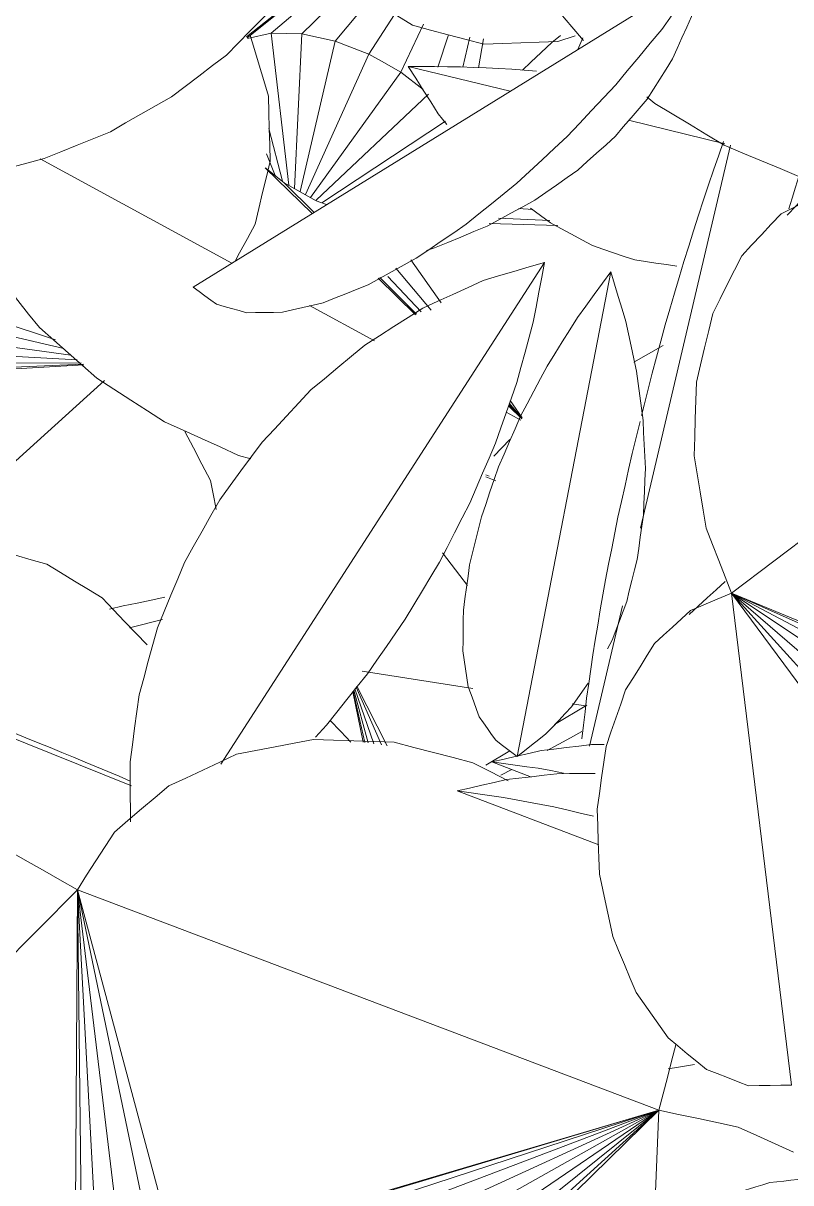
# Model space of a CAD drawing. Header units: metres. Extents: x -18.34 to -13.25, y -25.49 to -16.26.
# Drawn here: x -17.2893 to -17.2317, y -16.8229 to -16.736 of the extents above; entities that cross this region are included whole.
import ezdxf

# ---------------------------------------------------------------- set-up
doc = ezdxf.new("R2010")
doc.units = ezdxf.units.M
doc.layers.add('Importações nas famílias', color=7, linetype='Continuous', lineweight=5)
doc.layers.add('Vegetação', color=7, linetype='Continuous', lineweight=5)

# ---------------------------------------------------------------- blocks, each defined once
blk = doc.blocks.new('Planta_pergolado_12200 - plantas pergolado_skp_Component_17-V587-Pavimento 02 - Executivo')
at = {"layer": 'Importações nas famílias', "color": 9}
for p, q in [((0.190477, 0.153751), (0.183176, 0.146595)), ((0.190776, 0.1535), (0.183888, 0.146441)), ((0.191478, 0.153089), (0.187715, 0.148864)), ((0.186016, 0.146955), (0.183942, 0.146452)), ((0.208264, 0.135225), (0.212982, 0.133679)), ((0.208405, 0.13424), (0.213592, 0.13304)), ((0.214141, 0.13253), (0.20854, 0.133293)), ((0.214612, 0.132176), (0.208521, 0.132505)), ((0.215099, 0.131809), (0.208377, 0.131423)), ((0.208405, 0.131561), (0.215046, 0.131849)), ((0.208479, 0.131919), (0.214895, 0.131962)), ((0.202697, 0.118003), (0.21666, 0.130635))]:
    blk.add_line(p, q, dxfattribs=at)
at = {"layer": 'Importações nas famílias', "color": 9, "flags": 128}
for points in [[(0.228944, 0.15195), (0.228598, 0.153115), (0.228252, 0.154281), (0.227906, 0.155447), (0.22756, 0.156612)], [(0.229075, 0.147086), (0.229042, 0.148302), (0.22901, 0.149518), (0.228977, 0.150734), (0.228944, 0.15195)], [(0.227946, 0.142352), (0.228228, 0.143536), (0.22851, 0.144719), (0.228793, 0.145902), (0.229075, 0.147086)], [(0.226445, 0.139576), (0.226789, 0.140212), (0.227367, 0.141282), (0.227946, 0.142352)], [(0.224608, 0.123122), (0.223964, 0.124349), (0.223321, 0.125577), (0.222677, 0.126804)], [(0.225022, 0.120963), (0.224869, 0.12176), (0.224608, 0.123122)]]:
    blk.add_lwpolyline(points, dxfattribs=at)
blk = doc.blocks.new('Planta_pergolado_12200 - plantas pergolado_skp_Component_16-V588-Pavimento 02 - Executivo')
blk.add_blockref('Planta_pergolado_12200 - plantas pergolado_skp_Component_17-V587-Pavimento 02 - Executivo', (0, 0))
blk = doc.blocks.new('Planta_pergolado_12200 - plantas pergolado_skp_Component_17-V605-Pavimento 02 - Executivo')
at = {"layer": 'Importações nas famílias', "color": 9}
blk.add_line((0.250638, 0.156038), (0.251949, 0.156485), dxfattribs=at)
at = {"layer": 'Importações nas famílias', "color": 9, "flags": 128}
for points in [[(0.235033, 0.160178), (0.236212, 0.159451), (0.237391, 0.158723), (0.23857, 0.157995), (0.239749, 0.157267)], [(0.239749, 0.157267), (0.241088, 0.156912), (0.242426, 0.156557), (0.243765, 0.156202), (0.245103, 0.155847)], [(0.245103, 0.155847), (0.246487, 0.155895), (0.247871, 0.155942), (0.249255, 0.15599), (0.250638, 0.156038)]]:
    blk.add_lwpolyline(points, dxfattribs=at)
blk = doc.blocks.new('Planta_pergolado_12200 - plantas pergolado_skp_Component_16-V606-Pavimento 02 - Executivo')
blk.add_blockref('Planta_pergolado_12200 - plantas pergolado_skp_Component_17-V605-Pavimento 02 - Executivo', (0, 0))
blk = doc.blocks.new('Planta_pergolado_12200 - plantas pergolado_skp_-3067458-Pavimento 02 - Executivo')
for name in ['Planta_pergolado_12200 - plantas pergolado_skp_Component_16-V606-Pavimento 02 - Executivo', 'Planta_pergolado_12200 - plantas pergolado_skp_Component_16-V588-Pavimento 02 - Executivo']:
    blk.add_blockref(name, (0, 0))
blk = doc.blocks.new('Planta_pergolado_12200 - plantas pergolado_skp_Component_12-V773-Pavimento 02 - Executivo')
at = {"layer": 'Importações nas famílias', "color": 9}
for p, q in [((0.198377, 0.108425), (0.218672, 0.100234)), ((0.198207, 0.097478), (0.197338, 0.098092))]:
    blk.add_line(p, q, dxfattribs=at)
at = {"layer": 'Importações nas famílias', "color": 9, "flags": 128}
for points in [[(0.19883, 0.108569), (0.199751, 0.108213), (0.200672, 0.107856), (0.201593, 0.107499)], [(0.201593, 0.107499), (0.202517, 0.107135), (0.203442, 0.106771), (0.204367, 0.106406), (0.205291, 0.106042)], [(0.205291, 0.106042), (0.206209, 0.105675), (0.207127, 0.105307), (0.208045, 0.10494), (0.208963, 0.104572)], [(0.208963, 0.104572), (0.209865, 0.104206), (0.210766, 0.103839), (0.211667, 0.103472), (0.212568, 0.103105)], [(0.212568, 0.103105), (0.213443, 0.102743), (0.214317, 0.102381), (0.215192, 0.102019), (0.216066, 0.101657)], [(0.216066, 0.101657), (0.216904, 0.101304), (0.217742, 0.100951), (0.21858, 0.100598)]]:
    blk.add_lwpolyline(points, dxfattribs=at)
blk = doc.blocks.new('Planta_pergolado_12200 - plantas pergolado_skp_Component_12-V774-Pavimento 02 - Executivo')
at = {"layer": 'Importações nas famílias', "color": 9}
for p, q in [((0.254628, 0.138785), (0.247599, 0.102439)), ((0.254723, 0.111163), (0.254378, 0.110501))]:
    blk.add_line(p, q, dxfattribs=at)
at = {"layer": 'Importações nas famílias', "color": 9, "flags": 128}
for points in [[(0.252122, 0.135352), (0.252749, 0.13621), (0.253375, 0.137068), (0.254002, 0.137927), (0.254628, 0.138785)], [(0.254628, 0.138785), (0.254906, 0.137854), (0.255184, 0.136923), (0.255462, 0.135992), (0.25574, 0.135061)], [(0.249848, 0.13171), (0.250416, 0.13262), (0.250985, 0.133531), (0.251554, 0.134441), (0.252122, 0.135352)], [(0.25574, 0.135061), (0.255942, 0.134129), (0.256143, 0.133197), (0.256345, 0.132265), (0.256547, 0.131333)], [(0.247859, 0.127945), (0.248356, 0.128886), (0.248853, 0.129827), (0.249351, 0.130769), (0.249848, 0.13171)], [(0.256547, 0.131333), (0.25667, 0.130411), (0.256793, 0.129488), (0.256916, 0.128566), (0.25704, 0.127644)], [(0.246202, 0.124145), (0.246616, 0.125095), (0.24703, 0.126045), (0.247444, 0.126995), (0.247859, 0.127945)], [(0.25704, 0.127644), (0.257083, 0.126741), (0.257126, 0.125839), (0.257169, 0.124936), (0.257213, 0.124033)], [(0.244915, 0.1204), (0.245237, 0.121336), (0.245558, 0.122272), (0.24588, 0.123209), (0.246202, 0.124145)], [(0.257213, 0.124033), (0.257175, 0.123161), (0.257138, 0.122288), (0.257101, 0.121415), (0.257064, 0.120542)], [(0.244029, 0.116797), (0.244251, 0.117698), (0.244472, 0.118598), (0.244694, 0.119499), (0.244915, 0.1204)], [(0.257064, 0.120542), (0.256947, 0.119709), (0.25683, 0.118876), (0.256713, 0.118042), (0.256596, 0.117209)], [(0.243565, 0.113421), (0.243681, 0.114265), (0.243797, 0.115109), (0.243913, 0.115953), (0.244029, 0.116797)], [(0.256596, 0.117209), (0.2564, 0.116425), (0.256204, 0.11564), (0.256008, 0.114855), (0.255813, 0.114071)], [(0.255813, 0.114071), (0.25554, 0.113344), (0.255268, 0.112617), (0.254996, 0.11189), (0.254723, 0.111163)], [(0.243534, 0.110351), (0.243542, 0.111118), (0.243549, 0.111886), (0.243557, 0.112653), (0.243565, 0.113421)], [(0.243935, 0.107658), (0.243835, 0.108331), (0.243735, 0.109004), (0.243634, 0.109678), (0.243534, 0.110351)], [(0.252925, 0.107928), (0.25251, 0.107339), (0.252094, 0.106751), (0.251679, 0.106162)], [(0.244761, 0.105408), (0.244555, 0.10597), (0.244348, 0.106533), (0.244142, 0.107096), (0.243935, 0.107658)], [(0.251679, 0.106162), (0.251198, 0.105653), (0.250718, 0.105144), (0.250238, 0.104635), (0.249757, 0.104126)], [(0.245991, 0.103651), (0.245684, 0.10409), (0.245376, 0.104529), (0.245069, 0.104968), (0.244761, 0.105408)], [(0.247597, 0.102429), (0.247195, 0.102735), (0.246794, 0.10304), (0.246393, 0.103345), (0.245991, 0.103651)], [(0.249757, 0.104126), (0.249217, 0.103701), (0.248677, 0.103277), (0.248137, 0.102853), (0.247597, 0.102429)]]:
    blk.add_lwpolyline(points, dxfattribs=at)
blk = doc.blocks.new('Planta_pergolado_12200 - plantas pergolado_skp_Component_17-V775-Pavimento 02 - Executivo')
at = {"layer": 'Importações nas famílias', "color": 9}
for p, q in [((0.295499, 0.069251), (0.301365, 0.056093)), ((0.2918, 0.059228), (0.301365, 0.056093)), ((0.291378, 0.058405), (0.301365, 0.056093)), ((0.301365, 0.056093), (0.291039, 0.057498)), ((0.301365, 0.056093), (0.290649, 0.056672)), ((0.301365, 0.056093), (0.290017, 0.055441)), ((0.290107, 0.055603), (0.301365, 0.056093)), ((0.290361, 0.056019), (0.301365, 0.056093)), ((0.297575, 0.052664), (0.301365, 0.056093)), ((0.266116, 0.03548), (0.2628, 0.03739))]:
    blk.add_line(p, q, dxfattribs=at)
at = {"layer": 'Importações nas famílias', "color": 9, "flags": 128}
for points in [[(0.312288, 0.071195), (0.312255, 0.07241), (0.312223, 0.073626), (0.3122, 0.074457)], [(0.311159, 0.066461), (0.311441, 0.067644), (0.311723, 0.068828), (0.312006, 0.070011), (0.312288, 0.071195)], [(0.308845, 0.06218), (0.309423, 0.06325), (0.310002, 0.06432), (0.31058, 0.065391), (0.311159, 0.066461)], [(0.305504, 0.058644), (0.306339, 0.059528), (0.307174, 0.060412), (0.30801, 0.061296), (0.308845, 0.06218)], [(0.301365, 0.056093), (0.3024, 0.056731), (0.303434, 0.057368), (0.304469, 0.058006), (0.305504, 0.058644)], [(0.304276, 0.053128), (0.303306, 0.054117), (0.302335, 0.055105), (0.301365, 0.056093)], [(0.308867, 0.041784), (0.308605, 0.043145), (0.308472, 0.04384)], [(0.308295, 0.036265), (0.308438, 0.037644), (0.308581, 0.039024)], [(0.306689, 0.032425), (0.307225, 0.033705), (0.30776, 0.034985), (0.308295, 0.036265)]]:
    blk.add_lwpolyline(points, dxfattribs=at)
blk = doc.blocks.new('Planta_pergolado_12200 - plantas pergolado_skp_Component_16-V776-Pavimento 02 - Executivo')
for name in ['Planta_pergolado_12200 - plantas pergolado_skp_Component_12-V774-Pavimento 02 - Executivo', 'Planta_pergolado_12200 - plantas pergolado_skp_Component_12-V773-Pavimento 02 - Executivo', 'Planta_pergolado_12200 - plantas pergolado_skp_Component_17-V775-Pavimento 02 - Executivo']:
    blk.add_blockref(name, (0, 0))
blk = doc.blocks.new('Planta_pergolado_12200 - plantas pergolado_skp_Component_12-V828-Pavimento 02 - Executivo')
at = {"layer": 'Importações nas famílias', "color": 9, "flags": 128}
blk.add_lwpolyline([(0.233551, 0.105156), (0.234375, 0.1043), (0.235135, 0.10351)], dxfattribs=at)
blk = doc.blocks.new('Planta_pergolado_12200 - plantas pergolado_skp_Component_16-V830-Pavimento 02 - Executivo')
blk.add_blockref('Planta_pergolado_12200 - plantas pergolado_skp_Component_12-V828-Pavimento 02 - Executivo', (0, 0))
blk = doc.blocks.new('Planta_pergolado_12200 - plantas pergolado_skp_Component_12-V608-Pavimento 02 - Executivo')
at = {"layer": 'Importações nas famílias', "color": 9}
for p, q in [((-0.078098, 0.223675), (-0.10239, 0.186036)), ((-0.094455, 0.188975), (-0.095275, 0.18808))]:
    blk.add_line(p, q, dxfattribs=at)
at = {"layer": 'Importações nas famílias', "color": 9, "flags": 128}
for points in [[(-0.08271, 0.222316), (-0.081557, 0.222655), (-0.080404, 0.222995), (-0.079251, 0.223335), (-0.078098, 0.223675)], [(-0.078098, 0.223675), (-0.078311, 0.222556), (-0.078524, 0.221437), (-0.078738, 0.220319), (-0.078951, 0.2192)], [(-0.087238, 0.220233), (-0.086106, 0.220753), (-0.084974, 0.221274), (-0.083842, 0.221795), (-0.08271, 0.222316)], [(-0.091576, 0.217474), (-0.090492, 0.218163), (-0.089407, 0.218853), (-0.088323, 0.219543), (-0.087238, 0.220233)], [(-0.078951, 0.2192), (-0.079259, 0.218066), (-0.079566, 0.216932), (-0.079874, 0.215798), (-0.080182, 0.214665)], [(-0.095622, 0.214104), (-0.09461, 0.214946), (-0.093599, 0.215789), (-0.092587, 0.216631), (-0.091576, 0.217474)], [(-0.09928, 0.210202), (-0.098365, 0.211178), (-0.097451, 0.212153), (-0.096536, 0.213129), (-0.095622, 0.214104)], [(-0.080182, 0.214665), (-0.08058, 0.213528), (-0.080979, 0.212392), (-0.081378, 0.211255), (-0.081776, 0.210119)], [(-0.102465, 0.205861), (-0.101669, 0.206946), (-0.100872, 0.208032), (-0.100076, 0.209117), (-0.09928, 0.210202)], [(-0.081776, 0.210119), (-0.082261, 0.208993), (-0.082747, 0.207866), (-0.083232, 0.20674), (-0.083717, 0.205613)], [(-0.105103, 0.20118), (-0.104443, 0.20235), (-0.103784, 0.203521), (-0.103124, 0.204691), (-0.102465, 0.205861)], [(-0.083717, 0.205613), (-0.084283, 0.204509), (-0.084849, 0.203406), (-0.085416, 0.202302), (-0.085982, 0.201198)], [(-0.10713, 0.196272), (-0.106623, 0.197499), (-0.106117, 0.198726), (-0.10561, 0.199953), (-0.105103, 0.20118)], [(-0.085982, 0.201198), (-0.086623, 0.200129), (-0.087264, 0.19906), (-0.087905, 0.197991), (-0.088546, 0.196922)], [(-0.088546, 0.196922), (-0.089255, 0.195899), (-0.089963, 0.194877), (-0.090672, 0.193855), (-0.091381, 0.192832)], [(-0.108501, 0.191249), (-0.108158, 0.192505), (-0.107816, 0.193761), (-0.107473, 0.195016), (-0.10713, 0.196272)], [(-0.091381, 0.192832), (-0.092149, 0.191868), (-0.092918, 0.190904), (-0.093686, 0.18994), (-0.094455, 0.188975)], [(-0.109182, 0.186232), (-0.109012, 0.187486), (-0.108842, 0.188741), (-0.108671, 0.189995), (-0.108501, 0.191249)], [(-0.10916, 0.181733), (-0.109164, 0.18256), (-0.10917, 0.183784), (-0.109176, 0.185008), (-0.109182, 0.186232)]]:
    blk.add_lwpolyline(points, dxfattribs=at)
blk = doc.blocks.new('Planta_pergolado_12200 - plantas pergolado_skp_Component_12-V835-Pavimento 02 - Executivo')
at = {"layer": 'Importações nas famílias', "color": 9, "flags": 128}
blk.add_lwpolyline([(0.260909, 0.079339), (0.259689, 0.079138), (0.258925, 0.079013)], dxfattribs=at)
blk = doc.blocks.new('Planta_pergolado_12200 - plantas pergolado_skp_Component_17-V836-Pavimento 02 - Executivo')
at = {"layer": 'Importações nas famílias', "color": 9}
for p, q in [((0.186193, 0.063727), (0.214619, 0.092447)), ((0.214619, 0.092447), (0.214406, 0.058097)), ((0.216241, 0.062248), (0.214619, 0.092447)), ((0.214619, 0.092447), (0.214988, 0.060299)), ((0.218078, 0.06381), (0.214619, 0.092447)), ((0.220374, 0.064879), (0.214619, 0.092447)), ((0.221932, 0.06518), (0.214619, 0.092447)), ((0.258214, 0.075923), (0.214619, 0.092447)), ((0.258214, 0.075923), (0.221932, 0.06518)), ((0.258214, 0.075923), (0.222973, 0.065381)), ((0.258214, 0.075923), (0.225698, 0.065284)), ((0.258214, 0.075923), (0.228363, 0.064593)), ((0.258214, 0.075923), (0.230786, 0.063355)), ((0.258214, 0.075923), (0.232803, 0.061656)), ((0.258214, 0.075923), (0.234275, 0.059609)), ((0.234647, 0.052848), (0.258214, 0.075923)), ((0.258214, 0.075923), (0.235103, 0.057356)), ((0.258214, 0.075923), (0.23523, 0.05505)), ((0.258214, 0.075923), (0.257796, 0.064958))]:
    blk.add_line(p, q, dxfattribs=at)
at = {"layer": 'Importações nas famílias', "color": 9, "flags": 128}
for points in [[(0.232327, 0.103717), (0.230886, 0.103439), (0.229445, 0.10316), (0.228004, 0.102881), (0.226563, 0.102602)], [(0.238369, 0.103501), (0.236858, 0.103555), (0.235348, 0.103609), (0.233837, 0.103663), (0.232327, 0.103717)], [(0.244279, 0.101969), (0.242801, 0.102352), (0.241324, 0.102735), (0.239846, 0.103118), (0.238369, 0.103501)], [(0.226563, 0.102602), (0.22529, 0.10201), (0.224017, 0.101417), (0.222744, 0.100825), (0.221471, 0.100232)], [(0.246919, 0.10062), (0.245622, 0.101283), (0.244279, 0.101969)], [(0.221471, 0.100232), (0.220452, 0.099366), (0.219434, 0.098501), (0.218415, 0.097635), (0.217397, 0.096769)], [(0.217397, 0.096769), (0.216702, 0.095688), (0.216008, 0.094608), (0.215314, 0.093528), (0.214619, 0.092447)], [(0.214619, 0.092447), (0.213314, 0.093189), (0.212009, 0.093931), (0.210703, 0.094673), (0.209398, 0.095414)], [(0.258214, 0.075923), (0.258537, 0.077144), (0.25886, 0.078365), (0.259183, 0.079586), (0.259506, 0.080807)], [(0.264183, 0.074648), (0.26269, 0.074967), (0.261198, 0.075285), (0.259706, 0.075604), (0.258214, 0.075923)], [(0.268316, 0.072762), (0.266938, 0.073391), (0.26556, 0.074019), (0.264183, 0.074648)]]:
    blk.add_lwpolyline(points, dxfattribs=at)
blk = doc.blocks.new('Planta_pergolado_12200 - plantas pergolado_skp_Component_16-V837-Pavimento 02 - Executivo')
for name, p in [('Planta_pergolado_12200 - plantas pergolado_skp_Component_12-V608-Pavimento 02 - Executivo', (0.327756, -0.084185)), ('Planta_pergolado_12200 - plantas pergolado_skp_Component_17-V836-Pavimento 02 - Executivo', (0, 0)), ('Planta_pergolado_12200 - plantas pergolado_skp_Component_12-V835-Pavimento 02 - Executivo', (0, 0))]:
    blk.add_blockref(name, p)
blk = doc.blocks.new('Planta_pergolado_12200 - plantas pergolado_skp_-V838-Pavimento 02 - Executivo')
for name in ['Planta_pergolado_12200 - plantas pergolado_skp_Component_16-V837-Pavimento 02 - Executivo', 'Planta_pergolado_12200 - plantas pergolado_skp_Component_16-V830-Pavimento 02 - Executivo']:
    blk.add_blockref(name, (0, 0))
blk = doc.blocks.new('Planta_pergolado_12200 - plantas pergolado_skp_-3067462-Pavimento 02 - Executivo')
for name in ['Planta_pergolado_12200 - plantas pergolado_skp_-V838-Pavimento 02 - Executivo', 'Planta_pergolado_12200 - plantas pergolado_skp_Component_16-V776-Pavimento 02 - Executivo']:
    blk.add_blockref(name, (0, 0))
blk = doc.blocks.new('Planta_pergolado_12200 - plantas pergolado_skp_Component_12-V842-Pavimento 02 - Executivo')
at = {"layer": 'Importações nas famílias', "color": 9}
blk.add_line((0.243097, 0.099852), (0.253714, 0.095807), dxfattribs=at)
at = {"layer": 'Importações nas famílias', "color": 9, "flags": 128}
for points in [[(0.246791, 0.100704), (0.247736, 0.100814), (0.248681, 0.100925), (0.249626, 0.101036), (0.250571, 0.101147)], [(0.250571, 0.101147), (0.251527, 0.101155), (0.252483, 0.101162), (0.253438, 0.10117)], [(0.243097, 0.099852), (0.24402, 0.100065), (0.244944, 0.100278), (0.245868, 0.100491), (0.246791, 0.100704)], [(0.246575, 0.099375), (0.245705, 0.099494), (0.244836, 0.099613), (0.243966, 0.099733), (0.243097, 0.099852)], [(0.250343, 0.098661), (0.249401, 0.098839), (0.248459, 0.099018), (0.247517, 0.099196), (0.246575, 0.099375)], [(0.25332, 0.097962), (0.252328, 0.098195), (0.251335, 0.098428), (0.250343, 0.098661)]]:
    blk.add_lwpolyline(points, dxfattribs=at)
blk = doc.blocks.new('Planta_pergolado_12200 - plantas pergolado_skp_Component_12-V843-Pavimento 02 - Executivo')
at = {"layer": 'Importações nas famílias', "color": 9}
for p, q in [((0.252949, 0.057935), (0.270239, 0.064958)), ((0.272208, 0.061149), (0.271571, 0.060925))]:
    blk.add_line(p, q, dxfattribs=at)
at = {"layer": 'Importações nas famílias', "color": 9, "flags": 128}
for points in [[(0.264428, 0.069836), (0.264956, 0.069998), (0.265484, 0.07016), (0.266012, 0.070323), (0.266539, 0.070485)], [(0.266539, 0.070485), (0.267066, 0.070544), (0.267593, 0.070603), (0.26812, 0.070662), (0.268646, 0.07072)], [(0.262336, 0.068778), (0.262859, 0.069042), (0.263382, 0.069307), (0.263905, 0.069571), (0.264428, 0.069836)], [(0.260285, 0.067324), (0.260798, 0.067688), (0.261311, 0.068051), (0.261823, 0.068415), (0.262336, 0.068778)], [(0.2583, 0.065491), (0.258796, 0.065949), (0.259293, 0.066408), (0.259789, 0.066866), (0.260285, 0.067324)], [(0.256402, 0.063298), (0.256876, 0.063846), (0.257351, 0.064395), (0.257825, 0.064943), (0.2583, 0.065491)], [(0.254611, 0.06077), (0.255059, 0.061402), (0.255507, 0.062034), (0.255954, 0.062666), (0.256402, 0.063298)], [(0.271571, 0.060925), (0.270811, 0.060721), (0.27005, 0.060516), (0.269289, 0.060312), (0.268528, 0.060107)], [(0.252949, 0.057935), (0.253365, 0.058644), (0.25378, 0.059353), (0.254196, 0.060061), (0.254611, 0.06077)], [(0.268528, 0.060107), (0.267661, 0.059926), (0.266794, 0.059745), (0.265927, 0.059564), (0.26506, 0.059383)], [(0.26506, 0.059383), (0.264106, 0.05923), (0.263153, 0.059077), (0.2622, 0.058924), (0.261246, 0.058771)], [(0.257178, 0.058285), (0.25612, 0.058197), (0.255063, 0.05811), (0.254006, 0.058023), (0.252949, 0.057935)], [(0.261246, 0.058771), (0.260229, 0.058649), (0.259212, 0.058528), (0.258195, 0.058406), (0.257178, 0.058285)]]:
    blk.add_lwpolyline(points, dxfattribs=at)
blk = doc.blocks.new('Planta_pergolado_12200 - plantas pergolado_skp_Component_17-V844-Pavimento 02 - Executivo')
at = {"layer": 'Importações nas famílias', "color": 9}
for p, q in [((0.285378, 0.131092), (0.263663, 0.114691)), ((0.277072, 0.107587), (0.263663, 0.114691)), ((0.263663, 0.114691), (0.275812, 0.10657)), ((0.263663, 0.114691), (0.274784, 0.105085)), ((0.278477, 0.108066), (0.263663, 0.114691)), ((0.263663, 0.114691), (0.279931, 0.107974)), ((0.268172, 0.077805), (0.263663, 0.114691)), ((0.273681, 0.10114), (0.263663, 0.114691)), ((0.274057, 0.103233), (0.263663, 0.114691))]:
    blk.add_line(p, q, dxfattribs=at)
at = {"layer": 'Importações nas famílias', "color": 9, "flags": 128}
for points in [[(0.270837, 0.144818), (0.269974, 0.144396), (0.269111, 0.143975), (0.268247, 0.143553), (0.267384, 0.143131)], [(0.267384, 0.143131), (0.266649, 0.142346), (0.265914, 0.14156), (0.265179, 0.140774), (0.264443, 0.139989)], [(0.264443, 0.139989), (0.263899, 0.138906), (0.263355, 0.137824), (0.262812, 0.136742), (0.262268, 0.135659)], [(0.262268, 0.135659), (0.261961, 0.134373), (0.261655, 0.133086), (0.261348, 0.1318), (0.261042, 0.130513)], [(0.261042, 0.130513), (0.260999, 0.129132), (0.260957, 0.127751), (0.260914, 0.12637), (0.260872, 0.124989)], [(0.260872, 0.124989), (0.261096, 0.123632), (0.261321, 0.122275), (0.261546, 0.120918), (0.261771, 0.119561)], [(0.261771, 0.119561), (0.262244, 0.118343), (0.262717, 0.117126), (0.26319, 0.115908), (0.263663, 0.114691)], [(0.263663, 0.114691), (0.262896, 0.114363), (0.262129, 0.114036), (0.261363, 0.113709), (0.260596, 0.113381)], [(0.260596, 0.113381), (0.259919, 0.112762), (0.259243, 0.112143), (0.258567, 0.111524), (0.257891, 0.110905)], [(0.257891, 0.110905), (0.257351, 0.110036), (0.256812, 0.109167), (0.256272, 0.108298), (0.255733, 0.107429)], [(0.255733, 0.107429), (0.255367, 0.10637), (0.255001, 0.10531), (0.254635, 0.104251), (0.254269, 0.103191)], [(0.254269, 0.103191), (0.254102, 0.102014), (0.253934, 0.100836), (0.253767, 0.099658), (0.253599, 0.098481)], [(0.253599, 0.098481), (0.253642, 0.097265), (0.253684, 0.096049), (0.253726, 0.094833), (0.253769, 0.093617)], [(0.253769, 0.093617), (0.254018, 0.092447), (0.254268, 0.091276), (0.254517, 0.090105), (0.254766, 0.088934)], [(0.254766, 0.088934), (0.255206, 0.087887), (0.255645, 0.086841), (0.256084, 0.085795), (0.256524, 0.084748)], [(0.256524, 0.084748), (0.257123, 0.083898), (0.257722, 0.083047), (0.258322, 0.082197), (0.258921, 0.081347)], [(0.258921, 0.081347), (0.25964, 0.08075), (0.260358, 0.080154), (0.261077, 0.079557), (0.261796, 0.07896)], [(0.261796, 0.07896), (0.262584, 0.078658), (0.263373, 0.078356), (0.264162, 0.078054), (0.264951, 0.077752)], [(0.264951, 0.077752), (0.265756, 0.077765), (0.266561, 0.077778), (0.267367, 0.077791), (0.268172, 0.077805)]]:
    blk.add_lwpolyline(points, dxfattribs=at)
blk = doc.blocks.new('Planta_pergolado_12200 - plantas pergolado_skp_Component_16-V845-Pavimento 02 - Executivo')
for name in ['Planta_pergolado_12200 - plantas pergolado_skp_Component_17-V844-Pavimento 02 - Executivo', 'Planta_pergolado_12200 - plantas pergolado_skp_Component_12-V842-Pavimento 02 - Executivo', 'Planta_pergolado_12200 - plantas pergolado_skp_Component_12-V843-Pavimento 02 - Executivo']:
    blk.add_blockref(name, (0, 0))
blk = doc.blocks.new('Planta_pergolado_12200 - plantas pergolado_skp_Component_12-V896-Pavimento 02 - Executivo')
at = {"layer": 'Importações nas famílias', "color": 9}
for p, q in [((0.253178, 0.103327), (0.254134, 0.103335)), ((0.245703, 0.102033), (0.248681, 0.100898))]:
    blk.add_line(p, q, dxfattribs=at)
at = {"layer": 'Importações nas famílias', "color": 9, "flags": 128}
for points in [[(0.245703, 0.102033), (0.246627, 0.102245), (0.247551, 0.102458), (0.248475, 0.102671), (0.249398, 0.102884)], [(0.249398, 0.102884), (0.250343, 0.102995), (0.251288, 0.103105), (0.252233, 0.103216), (0.253178, 0.103327)], [(0.249182, 0.101555), (0.248312, 0.101674), (0.247442, 0.101794), (0.246573, 0.101913), (0.245703, 0.102033)], [(0.251066, 0.101198), (0.250124, 0.101376), (0.249182, 0.101555)]]:
    blk.add_lwpolyline(points, dxfattribs=at)
blk = doc.blocks.new('Planta_pergolado_12200 - plantas pergolado_skp_Component_17-V897-Pavimento 02 - Executivo')
at = {"layer": 'Importações nas famílias', "color": 9, "flags": 128}
for points in [[(0.269991, 0.145311), (0.269256, 0.144526), (0.268521, 0.14374), (0.267847, 0.14302)], [(0.263203, 0.115562), (0.262526, 0.114942), (0.26185, 0.114323), (0.261174, 0.113704), (0.260498, 0.113085)]]:
    blk.add_lwpolyline(points, dxfattribs=at)
blk = doc.blocks.new('Planta_pergolado_12200 - plantas pergolado_skp_Component_16-V898-Pavimento 02 - Executivo')
for name in ['Planta_pergolado_12200 - plantas pergolado_skp_Component_17-V897-Pavimento 02 - Executivo', 'Planta_pergolado_12200 - plantas pergolado_skp_Component_12-V896-Pavimento 02 - Executivo']:
    blk.add_blockref(name, (0, 0))
blk = doc.blocks.new('Planta_pergolado_12200 - plantas pergolado_skp_Component_12-V928-Pavimento 02 - Executivo')
at = {"layer": 'Importações nas famílias', "color": 9}
for p, q in [((0.097733, 0.144079), (0.059451, 0.120437)), ((0.07756, 0.123376), (0.076952, 0.123191))]:
    blk.add_line(p, q, dxfattribs=at)
at = {"layer": 'Importações nas famílias', "color": 9, "flags": 128}
for points in [[(0.094583, 0.139761), (0.095371, 0.14084), (0.096158, 0.14192), (0.096946, 0.142999), (0.097733, 0.144079)], [(0.097733, 0.144079), (0.097504, 0.143242), (0.097274, 0.142406), (0.097045, 0.14157), (0.096815, 0.140734)], [(0.096815, 0.140734), (0.09646, 0.139935), (0.096104, 0.139137), (0.095749, 0.138338), (0.095394, 0.13754)], [(0.091145, 0.135615), (0.092005, 0.136652), (0.092864, 0.137688), (0.093724, 0.138724), (0.094583, 0.139761)], [(0.095394, 0.13754), (0.094917, 0.136788), (0.09444, 0.136036), (0.093963, 0.135284), (0.093486, 0.134533)], [(0.0875, 0.131739), (0.088411, 0.132708), (0.089322, 0.133677), (0.090234, 0.134646), (0.091145, 0.135615)], [(0.093486, 0.134533), (0.092893, 0.133836), (0.092299, 0.133139), (0.091706, 0.132443), (0.091113, 0.131746)], [(0.083732, 0.128224), (0.084674, 0.129103), (0.085616, 0.129982), (0.086558, 0.130861), (0.0875, 0.131739)], [(0.091113, 0.131746), (0.090409, 0.131112), (0.089706, 0.130478), (0.089003, 0.129844), (0.0883, 0.12921)], [(0.0883, 0.12921), (0.087494, 0.128646), (0.086689, 0.128082), (0.085884, 0.127518), (0.085079, 0.126954)], [(0.07993, 0.125152), (0.08088, 0.12592), (0.081831, 0.126688), (0.082781, 0.127456), (0.083732, 0.128224)], [(0.085079, 0.126954), (0.08418, 0.126466), (0.083282, 0.125978), (0.082384, 0.12549), (0.081485, 0.125002)], [(0.076184, 0.122596), (0.07712, 0.123235), (0.078057, 0.123874), (0.078993, 0.124513), (0.07993, 0.125152)], [(0.081485, 0.125002), (0.080504, 0.124596), (0.079523, 0.124189), (0.078541, 0.123783), (0.07756, 0.123376)], [(0.072581, 0.120614), (0.073482, 0.121109), (0.074382, 0.121605), (0.075283, 0.1221), (0.076184, 0.122596)], [(0.059451, 0.120437), (0.059889, 0.120115), (0.060327, 0.119792), (0.060765, 0.119469), (0.061203, 0.119147)], [(0.069206, 0.119254), (0.07005, 0.119594), (0.070894, 0.119934), (0.071737, 0.120274), (0.072581, 0.120614)], [(0.061203, 0.119147), (0.061764, 0.118988), (0.062326, 0.118829), (0.062888, 0.11867), (0.063449, 0.118512)], [(0.066138, 0.118548), (0.066905, 0.118724), (0.067672, 0.118901), (0.068439, 0.119078), (0.069206, 0.119254)], [(0.063449, 0.118512), (0.064122, 0.118521), (0.064794, 0.11853), (0.065466, 0.118539), (0.066138, 0.118548)]]:
    blk.add_lwpolyline(points, dxfattribs=at)
blk = doc.blocks.new('Planta_pergolado_12200 - plantas pergolado_skp_Component_16-V949-Pavimento 02 - Executivo')
blk.add_blockref('Planta_pergolado_12200 - plantas pergolado_skp_Component_12-V928-Pavimento 02 - Executivo', (0.163852, 0.017198))
blk = doc.blocks.new('Planta_pergolado_12200 - plantas pergolado_skp_-V955-Pavimento 02 - Executivo')
blk.add_blockref('Planta_pergolado_12200 - plantas pergolado_skp_Component_16-V949-Pavimento 02 - Executivo', (0, 0))
blk = doc.blocks.new('Planta_pergolado_12200 - plantas pergolado_skp_-3067464-Pavimento 02 - Executivo')
for name in ['Planta_pergolado_12200 - plantas pergolado_skp_-V955-Pavimento 02 - Executivo', 'Planta_pergolado_12200 - plantas pergolado_skp_Component_16-V898-Pavimento 02 - Executivo', 'Planta_pergolado_12200 - plantas pergolado_skp_Component_16-V845-Pavimento 02 - Executivo']:
    blk.add_blockref(name, (0, 0))
blk = doc.blocks.new('Planta_pergolado_12200 - plantas pergolado_skp_-3067465-Pavimento 02 - Executivo')
for name in ['Planta_pergolado_12200 - plantas pergolado_skp_-3067464-Pavimento 02 - Executivo', 'Planta_pergolado_12200 - plantas pergolado_skp_-3067458-Pavimento 02 - Executivo', 'Planta_pergolado_12200 - plantas pergolado_skp_-3067462-Pavimento 02 - Executivo']:
    blk.add_blockref(name, (0, 0))
blk = doc.blocks.new('Planta_pergolado_12200 - plantas pergolado_skp_Component_12-V1008-Pavimento 02 - Executivo')
at = {"layer": 'Importações nas famílias', "color": 9}
for p, q in [((0.245242, 0.123551), (0.245497, 0.123453)), ((0.245242, 0.123397), (0.245993, 0.123096))]:
    blk.add_line(p, q, dxfattribs=at)
at = {"layer": 'Importações nas famílias', "color": 9, "flags": 128}
blk.add_lwpolyline([(0.243863, 0.11526), (0.243289, 0.116012), (0.242639, 0.116863), (0.24199, 0.117714)], dxfattribs=at)
blk = doc.blocks.new('Planta_pergolado_12200 - plantas pergolado_skp_Component_16-V1010-Pavimento 02 - Executivo')
blk.add_blockref('Planta_pergolado_12200 - plantas pergolado_skp_Component_12-V1008-Pavimento 02 - Executivo', (0, 0))
blk = doc.blocks.new('Planta_pergolado_12200 - plantas pergolado_skp_Component_12-V1020-Pavimento 02 - Executivo')
at = {"layer": 'Importações nas famílias', "color": 9}
for p, q in [((0.217027, 0.113481), (0.218052, 0.113723)), ((0.221011, 0.112704), (0.218518, 0.112084))]:
    blk.add_line(p, q, dxfattribs=at)
at = {"layer": 'Importações nas famílias', "color": 9, "flags": 128}
blk.add_lwpolyline([(0.218052, 0.113723), (0.219098, 0.113943), (0.220143, 0.114163), (0.221188, 0.114384)], dxfattribs=at)
blk = doc.blocks.new('Planta_pergolado_12200 - plantas pergolado_skp_Component_17-V1021-Pavimento 02 - Executivo')
at = {"layer": 'Importações nas famílias', "color": 9, "flags": 128}
for points in [[(0.20279, 0.118332), (0.201608, 0.118045), (0.200426, 0.117757), (0.199244, 0.117469), (0.198062, 0.117181)], [(0.207655, 0.118221), (0.206439, 0.118249), (0.205223, 0.118277), (0.204007, 0.118305), (0.20279, 0.118332)], [(0.212326, 0.116854), (0.211158, 0.117196), (0.209991, 0.117538), (0.208823, 0.117879), (0.207655, 0.118221)], [(0.198062, 0.117181), (0.196995, 0.116597), (0.195928, 0.116013), (0.195133, 0.115578)], [(0.216484, 0.114325), (0.215445, 0.114958), (0.214405, 0.11559), (0.213366, 0.116222), (0.212326, 0.116854)], [(0.219846, 0.110807), (0.219005, 0.111686), (0.218165, 0.112566), (0.217324, 0.113446), (0.216484, 0.114325)], [(0.164314, 0.054974), (0.164477, 0.053768), (0.164639, 0.052562), (0.164802, 0.051357)], [(0.164802, 0.051357), (0.165272, 0.050234), (0.165741, 0.049112), (0.16621, 0.047989), (0.16668, 0.046867)], [(0.16668, 0.046867), (0.167424, 0.045904), (0.168168, 0.044941), (0.168912, 0.043978), (0.169655, 0.043016)], [(0.169655, 0.043016), (0.170623, 0.042278), (0.171474, 0.04163)]]:
    blk.add_lwpolyline(points, dxfattribs=at)
blk = doc.blocks.new('Planta_pergolado_12200 - plantas pergolado_skp_Component_16-V1022-Pavimento 02 - Executivo')
for name in ['Planta_pergolado_12200 - plantas pergolado_skp_Component_17-V1021-Pavimento 02 - Executivo', 'Planta_pergolado_12200 - plantas pergolado_skp_Component_12-V1020-Pavimento 02 - Executivo']:
    blk.add_blockref(name, (0, 0))
blk = doc.blocks.new('Planta_pergolado_12200 - plantas pergolado_skp_Component_12-V1041-Pavimento 02 - Executivo')
at = {"layer": 'Importações nas famílias', "color": 9}
for p, q in [((0.250194, 0.155963), (0.250856, 0.15649)), ((0.252526, 0.156335), (0.252136, 0.155441))]:
    blk.add_line(p, q, dxfattribs=at)
at = {"layer": 'Importações nas famílias', "color": 9, "flags": 128}
blk.add_lwpolyline([(0.247991, 0.153899), (0.248627, 0.154495), (0.24941, 0.155229), (0.250194, 0.155963)], dxfattribs=at)
blk = doc.blocks.new('Planta_pergolado_12200 - plantas pergolado_skp_Component_17-V1042-Pavimento 02 - Executivo')
at = {"layer": 'Importações nas famílias', "color": 9}
for p, q in [((0.244271, 0.107542), (0.235964, 0.10883)), ((0.235268, 0.107298), (0.236061, 0.103505)), ((0.235293, 0.107331), (0.236168, 0.103489)), ((0.236421, 0.103452), (0.235347, 0.107403)), ((0.23684, 0.103391), (0.235425, 0.107508)), ((0.237428, 0.103305), (0.235516, 0.107631)), ((0.237851, 0.103243), (0.235572, 0.107706)), ((0.252725, 0.106232), (0.251732, 0.106386))]:
    blk.add_line(p, q, dxfattribs=at)
blk = doc.blocks.new('Planta_pergolado_12200 - plantas pergolado_skp_Component_16-V1043-Pavimento 02 - Executivo')
for name in ['Planta_pergolado_12200 - plantas pergolado_skp_Component_12-V1041-Pavimento 02 - Executivo', 'Planta_pergolado_12200 - plantas pergolado_skp_Component_17-V1042-Pavimento 02 - Executivo']:
    blk.add_blockref(name, (0, 0))
blk = doc.blocks.new('Planta_pergolado_12200 - plantas pergolado_skp_-3067414-Pavimento 02 - Executivo')
for name in ['Planta_pergolado_12200 - plantas pergolado_skp_Component_16-V1043-Pavimento 02 - Executivo', 'Planta_pergolado_12200 - plantas pergolado_skp_Component_16-V1022-Pavimento 02 - Executivo', 'Planta_pergolado_12200 - plantas pergolado_skp_Component_16-V1010-Pavimento 02 - Executivo']:
    blk.add_blockref(name, (0, 0))
blk = doc.blocks.new('Planta_pergolado_12200 - plantas pergolado_skp_Component_12-V1189-Pavimento 02 - Executivo')
at = {"layer": 'Importações nas famílias', "color": 9}
for p, q in [((0.239431, 0.154186), (0.247074, 0.152316)), ((0.242326, 0.149829), (0.241683, 0.150627)), ((0.255939, 0.150146), (0.263183, 0.148374))]:
    blk.add_line(p, q, dxfattribs=at)
at = {"layer": 'Importações nas famílias', "color": 9, "flags": 128}
for points in [[(0.241683, 0.150627), (0.24112, 0.151517), (0.240557, 0.152407), (0.239994, 0.153296), (0.239431, 0.154186)], [(0.239431, 0.154186), (0.240412, 0.154177), (0.241393, 0.154168), (0.242374, 0.15416), (0.243355, 0.154151)], [(0.243355, 0.154151), (0.244314, 0.154109), (0.245273, 0.154067), (0.246233, 0.154025), (0.247192, 0.153983)], [(0.247192, 0.153983), (0.248119, 0.153909), (0.249046, 0.153834)], [(0.250099, 0.142441), (0.249344, 0.143002), (0.24859, 0.143563)], [(0.253237, 0.140755), (0.252453, 0.141176), (0.251668, 0.141598), (0.250883, 0.142019), (0.250099, 0.142441)], [(0.256423, 0.139667), (0.255626, 0.139939), (0.25483, 0.140211), (0.254034, 0.140483), (0.253237, 0.140755)], [(0.25958, 0.139203), (0.258791, 0.139319), (0.258001, 0.139435), (0.257212, 0.139551), (0.256423, 0.139667)]]:
    blk.add_lwpolyline(points, dxfattribs=at)
blk = doc.blocks.new('Planta_pergolado_12200 - plantas pergolado_skp_Component_12-V1190-Pavimento 02 - Executivo')
at = {"layer": 'Importações nas famílias', "color": 9}
for p, q in [((0.250387, 0.104841), (0.252832, 0.106296)), ((0.245242, 0.101781), (0.247042, 0.102851)), ((0.246379, 0.101043), (0.247191, 0.101466))]:
    blk.add_line(p, q, dxfattribs=at)
at = {"layer": 'Importações nas famílias', "color": 9, "flags": 128}
blk.add_lwpolyline([(0.24985, 0.102876), (0.250718, 0.103353), (0.251586, 0.103831), (0.252455, 0.104309)], dxfattribs=at)
blk = doc.blocks.new('Planta_pergolado_12200 - plantas pergolado_skp_Component_16-V1192-Pavimento 02 - Executivo')
for name in ['Planta_pergolado_12200 - plantas pergolado_skp_Component_12-V1189-Pavimento 02 - Executivo', 'Planta_pergolado_12200 - plantas pergolado_skp_Component_12-V1190-Pavimento 02 - Executivo']:
    blk.add_blockref(name, (0, 0))
blk = doc.blocks.new('Planta_pergolado_12200 - plantas pergolado_skp_Component_12-V1246-Pavimento 02 - Executivo')
at = {"layer": 'Importações nas famílias', "color": 9}
for p, q in [((0.186075, 0.147221), (0.227713, 0.167375)), ((0.191654, 0.14579), (0.191046, 0.145869))]:
    blk.add_line(p, q, dxfattribs=at)
at = {"layer": 'Importações nas famílias', "color": 9, "flags": 128}
for points in [[(0.223227, 0.169299), (0.224311, 0.169554), (0.225395, 0.169808), (0.226479, 0.170062), (0.227564, 0.170317)], [(0.218802, 0.167939), (0.219908, 0.168279), (0.221014, 0.168619), (0.22212, 0.168959), (0.223227, 0.169299)], [(0.214337, 0.16625), (0.215453, 0.166672), (0.216569, 0.167095), (0.217685, 0.167517), (0.218802, 0.167939)], [(0.209883, 0.164253), (0.210997, 0.164752), (0.21211, 0.165251), (0.213224, 0.165751), (0.214337, 0.16625)], [(0.233752, 0.165599), (0.233305, 0.164723), (0.232764, 0.16366), (0.232222, 0.162597)], [(0.205489, 0.161968), (0.206588, 0.162539), (0.207686, 0.16311), (0.208785, 0.163681), (0.209883, 0.164253)], [(0.201204, 0.159421), (0.202276, 0.160058), (0.203347, 0.160694), (0.204418, 0.161331), (0.205489, 0.161968)], [(0.232222, 0.162597), (0.2315, 0.161605), (0.230778, 0.160612), (0.230056, 0.15962), (0.229334, 0.158627)], [(0.197076, 0.156641), (0.198108, 0.157336), (0.19914, 0.158031), (0.200172, 0.158726), (0.201204, 0.159421)], [(0.229334, 0.158627), (0.228449, 0.157728), (0.227563, 0.156829), (0.226678, 0.15593), (0.225792, 0.155031)], [(0.193149, 0.153659), (0.194131, 0.154404), (0.195112, 0.15515), (0.196094, 0.155896), (0.197076, 0.156641)], [(0.225792, 0.155031), (0.224764, 0.154246), (0.223736, 0.153462), (0.222708, 0.152678), (0.221679, 0.151893)], [(0.189469, 0.150507), (0.190389, 0.151295), (0.191309, 0.152083), (0.192229, 0.152871), (0.193149, 0.153659)], [(0.221679, 0.151893), (0.220532, 0.151242), (0.219386, 0.15059), (0.218239, 0.149939), (0.217092, 0.149287)], [(0.186075, 0.147221), (0.186923, 0.148042), (0.187772, 0.148864), (0.18862, 0.149685), (0.189469, 0.150507)], [(0.217092, 0.149287), (0.215853, 0.148784), (0.214615, 0.148281), (0.213376, 0.147778), (0.212137, 0.147274)], [(0.191046, 0.145869), (0.189803, 0.146207), (0.18856, 0.146545), (0.187318, 0.146883), (0.186075, 0.147221)], [(0.212137, 0.147274), (0.210836, 0.146931), (0.209535, 0.146588), (0.208233, 0.146245), (0.206932, 0.145902)], [(0.206932, 0.145902), (0.205599, 0.145727), (0.204265, 0.145552), (0.202932, 0.145377), (0.201598, 0.145202)], [(0.201598, 0.145202), (0.200264, 0.145199), (0.199642, 0.145198)]]:
    blk.add_lwpolyline(points, dxfattribs=at)
blk = doc.blocks.new('Planta_pergolado_12200 - plantas pergolado_skp_Component_12-V1249-Pavimento 02 - Executivo')
at = {"layer": 'Importações nas famílias', "color": 9}
for p, q in [((0.256859, 0.119568), (0.263591, 0.148283)), ((0.253025, 0.103214), (0.255494, 0.113743))]:
    blk.add_line(p, q, dxfattribs=at)
at = {"layer": 'Importações nas famílias', "color": 9, "flags": 128}
for points in [[(0.261565, 0.144181), (0.261948, 0.145297), (0.262331, 0.146414), (0.262714, 0.147531), (0.263063, 0.14855)], [(0.260096, 0.139546), (0.260463, 0.140704), (0.260831, 0.141863), (0.261198, 0.143022), (0.261565, 0.144181)], [(0.258706, 0.134794), (0.259054, 0.135982), (0.259401, 0.13717), (0.259749, 0.138358), (0.260096, 0.139546)], [(0.25741, 0.12998), (0.257734, 0.131183), (0.258058, 0.132387), (0.258382, 0.133591), (0.258706, 0.134794)], [(0.256927, 0.128016), (0.257114, 0.128774), (0.25741, 0.12998)], [(0.256224, 0.125155), (0.25652, 0.126361), (0.256817, 0.127567)], [(0.255159, 0.120374), (0.255425, 0.12157), (0.255691, 0.122765), (0.255957, 0.12396), (0.256224, 0.125155)], [(0.254227, 0.11569), (0.25446, 0.116861), (0.254693, 0.118032), (0.254926, 0.119203), (0.255159, 0.120374)], [(0.25344, 0.111155), (0.253637, 0.112289), (0.253834, 0.113423), (0.25403, 0.114557), (0.254227, 0.11569)], [(0.252806, 0.106819), (0.252964, 0.107903), (0.253123, 0.108987), (0.253281, 0.110071), (0.25344, 0.111155)], [(0.25245, 0.103753), (0.252568, 0.104775), (0.252687, 0.105797), (0.252806, 0.106819)]]:
    blk.add_lwpolyline(points, dxfattribs=at)
blk = doc.blocks.new('Planta_pergolado_12200 - plantas pergolado_skp_Component_17-V1250-Pavimento 02 - Executivo')
at = {"layer": 'Importações nas famílias', "color": 9}
blk.add_line((0.25731, 0.151905), (0.257914, 0.151405), dxfattribs=at)
at = {"layer": 'Importações nas famílias', "color": 9, "flags": 128}
for points in [[(0.249979, 0.159158), (0.250842, 0.158148), (0.251704, 0.157138), (0.252567, 0.156128)], [(0.257914, 0.151405), (0.259217, 0.150622), (0.26052, 0.149839), (0.261823, 0.149056), (0.263126, 0.148273)], [(0.263126, 0.148273), (0.264522, 0.147688), (0.265918, 0.147104), (0.267314, 0.146519), (0.26871, 0.145935)], [(0.26871, 0.145935), (0.268461, 0.145123), (0.268212, 0.14431), (0.267964, 0.143498)]]:
    blk.add_lwpolyline(points, dxfattribs=at)
blk = doc.blocks.new('Planta_pergolado_12200 - plantas pergolado_skp_Component_16-V1251-Pavimento 02 - Executivo')
for name in ['Planta_pergolado_12200 - plantas pergolado_skp_Component_17-V1250-Pavimento 02 - Executivo', 'Planta_pergolado_12200 - plantas pergolado_skp_Component_12-V1246-Pavimento 02 - Executivo', 'Planta_pergolado_12200 - plantas pergolado_skp_Component_12-V1249-Pavimento 02 - Executivo']:
    blk.add_blockref(name, (0, 0))
blk = doc.blocks.new('Planta_pergolado_12200 - plantas pergolado_skp_Component_17-V1252-Pavimento 02 - Executivo')
at = {"layer": 'Importações nas famílias', "color": 9}
for p, q in [((0.233919, 0.161645), (0.227309, 0.156397)), ((0.233961, 0.161609), (0.227342, 0.156322)), ((0.234446, 0.161201), (0.229164, 0.156669)), ((0.235351, 0.16044), (0.231449, 0.156614)), ((0.236755, 0.159441), (0.233942, 0.156082)), ((0.238399, 0.158083), (0.236474, 0.155108)), ((0.229164, 0.156669), (0.227365, 0.15627)), ((0.230475, 0.145273), (0.229164, 0.156669)), ((0.231449, 0.156614), (0.229164, 0.156669)), ((0.231449, 0.156614), (0.230909, 0.145029)), ((0.233942, 0.156082), (0.231449, 0.156614)), ((0.240577, 0.157352), (0.238871, 0.15376)), ((0.242456, 0.156557), (0.241639, 0.154123)), ((0.233942, 0.156082), (0.231321, 0.144797)), ((0.236474, 0.155108), (0.233942, 0.156082)), ((0.244047, 0.156374), (0.243517, 0.154113)), ((0.244693, 0.154082), (0.245065, 0.156259)), ((0.231719, 0.144573), (0.236474, 0.155108)), ((0.237434, 0.154568), (0.236474, 0.155108)), ((0.238871, 0.15376), (0.237434, 0.154568)), ((0.238871, 0.15376), (0.232111, 0.144353)), ((0.240557, 0.152451), (0.238871, 0.15376)), ((0.232534, 0.144163), (0.240953, 0.152113)), ((0.232963, 0.14395), (0.242231, 0.150064)), ((0.228982, 0.149518), (0.230003, 0.145566)), ((0.22621, 0.139431), (0.211836, 0.147242)), ((0.229442, 0.146002), (0.228813, 0.147627)), ((0.228704, 0.146583), (0.23222, 0.143143)), ((0.228744, 0.146544), (0.230137, 0.145463)), ((0.230137, 0.145463), (0.232534, 0.144115)), ((0.230137, 0.145463), (0.232375, 0.143238)), ((0.232534, 0.144115), (0.233311, 0.143816)), ((0.248771, 0.143447), (0.2477, 0.143526)), ((0.246204, 0.142791), (0.250056, 0.142627)), ((0.250642, 0.142253), (0.245489, 0.142393)), ((0.239635, 0.139668), (0.241906, 0.136449)), ((0.237174, 0.138295), (0.239974, 0.135556)), ((0.237291, 0.138351), (0.240057, 0.135601)), ((0.237906, 0.138421), (0.240393, 0.135785)), ((0.238503, 0.139053), (0.241154, 0.135899)), ((0.23691, 0.133616), (0.232038, 0.136264)), ((0.256351, 0.132013), (0.258548, 0.133252)), ((0.246942, 0.128737), (0.247938, 0.127762)), ((0.246947, 0.128752), (0.247939, 0.127766)), ((0.246967, 0.128817), (0.247946, 0.127779)), ((0.247005, 0.128939), (0.247959, 0.127804)), ((0.247066, 0.129137), (0.24798, 0.127842)), ((0.247881, 0.127655), (0.246777, 0.128254)), ((0.226702, 0.125019), (0.227637, 0.124755))]:
    blk.add_line(p, q, dxfattribs=at)
at = {"layer": 'Importações nas famílias', "color": 9, "flags": 128}
for points in [[(0.206294, 0.145581), (0.206412, 0.144634), (0.20653, 0.143687), (0.206648, 0.14274)], [(0.206648, 0.14274), (0.207125, 0.141722), (0.207602, 0.140705), (0.208079, 0.139688), (0.208555, 0.13867)], [(0.208555, 0.13867), (0.209359, 0.137652), (0.210162, 0.136634), (0.210965, 0.135615), (0.211769, 0.134597)], [(0.211769, 0.134597), (0.212844, 0.133647), (0.213919, 0.132697), (0.214994, 0.131747), (0.216069, 0.130797)], [(0.216069, 0.130797), (0.217342, 0.129981), (0.218616, 0.129164), (0.219889, 0.128347), (0.221162, 0.12753)], [(0.221162, 0.12753), (0.222547, 0.126903), (0.223932, 0.126275), (0.225317, 0.125647), (0.226702, 0.125019)], [(0.245861, 0.124962), (0.24646, 0.125584), (0.247059, 0.126206)]]:
    blk.add_lwpolyline(points, dxfattribs=at)
blk = doc.blocks.new('Planta_pergolado_12200 - plantas pergolado_skp_Component_16-V1253-Pavimento 02 - Executivo')
blk.add_blockref('Planta_pergolado_12200 - plantas pergolado_skp_Component_17-V1252-Pavimento 02 - Executivo', (0, 0))
blk = doc.blocks.new('Planta_pergolado_12200 - plantas pergolado_skp_-V1266-Pavimento 02 - Executivo')
for name in ['Planta_pergolado_12200 - plantas pergolado_skp_Component_16-V1251-Pavimento 02 - Executivo', 'Planta_pergolado_12200 - plantas pergolado_skp_Component_16-V1253-Pavimento 02 - Executivo']:
    blk.add_blockref(name, (0, 0))
blk = doc.blocks.new('Planta_pergolado_12200 - plantas pergolado_skp_-3067418-Pavimento 02 - Executivo')
for name in ['Planta_pergolado_12200 - plantas pergolado_skp_-V1266-Pavimento 02 - Executivo', 'Planta_pergolado_12200 - plantas pergolado_skp_Component_16-V1192-Pavimento 02 - Executivo']:
    blk.add_blockref(name, (0, 0))
blk = doc.blocks.new('Planta_pergolado_12200 - plantas pergolado_skp_-3067421-Pavimento 02 - Executivo')
for name in ['Planta_pergolado_12200 - plantas pergolado_skp_-3067418-Pavimento 02 - Executivo', 'Planta_pergolado_12200 - plantas pergolado_skp_-3067414-Pavimento 02 - Executivo']:
    blk.add_blockref(name, (0, 0))
blk = doc.blocks.new('Planta_pergolado_12200 - Planta_pergolado_12200-3067476-Pavimento 02 - Executivo')
for name in ['Planta_pergolado_12200 - plantas pergolado_skp_-3067421-Pavimento 02 - Executivo', 'Planta_pergolado_12200 - plantas pergolado_skp_-3067465-Pavimento 02 - Executivo']:
    blk.add_blockref(name, (0, 0))

msp = doc.modelspace()

# ---------------------------------------------------------------- block references
at = {"layer": 'Vegetação', "color": 9}
msp.add_blockref('Planta_pergolado_12200 - Planta_pergolado_12200-3067476-Pavimento 02 - Executivo', (-17.499852, -16.893415), dxfattribs=at)

doc.saveas('drawing.dxf')
